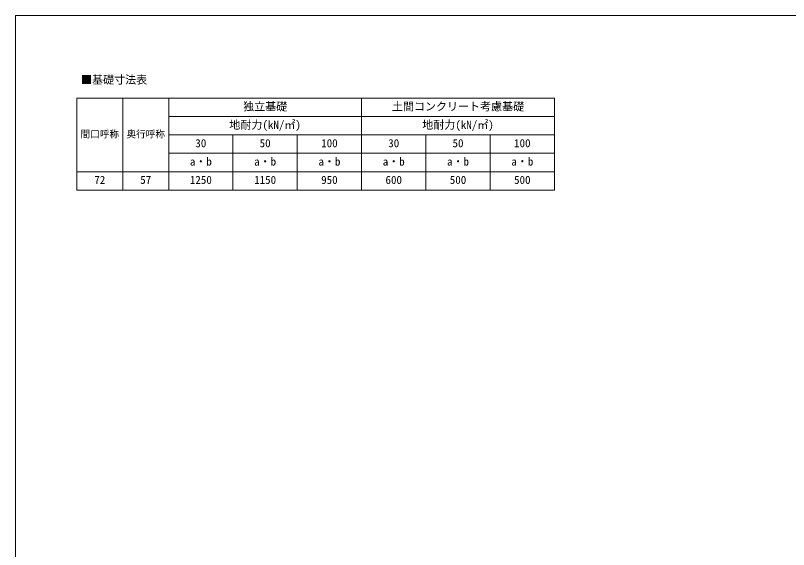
# Model space of a CAD drawing. Units: millimetres on the paper, enlarged 40 times, with parts at other scales. Extents: x -11181 to 11305, y -7804 to 7716.
# Drawn here: x -11181 to 41, y -44 to 7716 of the extents above; entities that cross this region are included whole.
import ezdxf
from ezdxf.enums import TextEntityAlignment as Align

# ---------------------------------------------------------------- set-up
doc = ezdxf.new("R2010")
doc.units = ezdxf.units.MM
doc.header["$LTSCALE"] = 40
doc.layers.add('1-0_FRAME', color=7, linetype='Continuous', lineweight=18)
doc.layers.add('F-0_240', color=7, linetype='Continuous', lineweight=9)
doc.styles.add('ＭＳ ゴシック', font='')
doc.styles.get('ＭＳ ゴシック').set_extended_font_data('MS Gothic')

msp = doc.modelspace()

# ---------------------------------------------------------------- linework, layer by layer
at = {"layer": '1-0_FRAME'}
for p, q in [((-10289.48, 6513.28), (-10289.48, 5179.95)), ((-10289.48, 6513.28), (-3356.15, 6513.28)), ((-9622.81, 6513.28), (-9622.81, 5179.95)), ((-8956.15, 6513.28), (-8956.15, 6246.61)), ((-6156.15, 6513.28), (-6156.15, 5179.95)), ((-8956.15, 6246.61), (-3356.15, 6246.61)), ((-8956.15, 5979.95), (-3356.15, 5979.95)), ((-5222.81, 5979.95), (-5222.81, 5179.95)), ((-8956.15, 5713.28), (-3356.15, 5713.28)), ((-10289.48, 5446.61), (-8956.15, 5446.61)), ((-8956.15, 5446.61), (-3356.15, 5446.61)), ((-10289.48, 5179.95), (-9622.81, 5179.95)), ((-9622.81, 5179.95), (-6156.15, 5179.95)), ((-6156.15, 5179.95), (-4289.48, 5179.95)), ((-4289.48, 5179.95), (-3356.15, 5179.95))]:
    msp.add_line(p, q, dxfattribs=at)
for points in [[(-3356.15, 6513.28), (-3356.15, 5713.28), (-3356.15, 5179.95)], [(-8956.15, 6246.61), (-8956.15, 5446.61), (-8956.15, 5179.95)], [(-8022.81, 5979.95), (-8022.81, 5713.28), (-8022.81, 5179.95)], [(-7089.48, 5979.95), (-7089.48, 5713.28), (-7089.48, 5179.95)], [(-4289.48, 5979.95), (-4289.48, 5446.61), (-4289.48, 5179.95)]]:
    msp.add_lwpolyline(points, dxfattribs=at)
at = {"layer": 'F-0_240', "color": 5}
for q in [(-11180.61, -7803.54), (10739.39, 7716.46)]:
    msp.add_line((-11180.61, 7716.46), q, dxfattribs=at)

# ---------------------------------------------------------------- texts
at = {"layer": '1-0_FRAME', "style": 'ＭＳ ゴシック'}
for s, height, p in [('■基礎寸法表', 117.3, (-10229.08, 6688.53)), ('独立基礎', 117.3, (-7876.15, 6299.95)), ('土間コンクリート考慮基礎', 117.3, (-5716.15, 6299.95)), ('地耐力(kN/㎡)', 117.3, (-8076.15, 6033.28)), ('地耐力(kN/㎡)', 117.3, (-5276.15, 6033.28)), ('間口呼称', 102.6, (-10236.15, 5909.95)), ('奥行呼称', 102.6, (-9569.48, 5909.95)), ('30', 117.3, (-8569.48, 5766.61)), ('50', 117.3, (-7636.15, 5766.61)), ('100', 117.3, (-6742.81, 5766.61)), ('30', 117.3, (-5769.48, 5766.61)), ('50', 117.3, (-4836.15, 5766.61)), ('100', 117.3, (-3942.81, 5766.61)), ('a・b', 117.3, (-8649.48, 5499.95)), ('a・b', 117.3, (-7716.15, 5499.95)), ('a・b', 117.3, (-6782.81, 5499.95)), ('a・b', 117.3, (-5849.48, 5499.95)), ('a・b', 117.3, (-4916.15, 5499.95)), ('a・b', 117.3, (-3982.81, 5499.95)), ('72', 117.3, (-10036.15, 5233.28)), ('57', 117.3, (-9369.48, 5233.28)), ('1250', 117.3, (-8649.48, 5233.28)), ('1150', 117.3, (-7716.15, 5233.28)), ('950', 117.3, (-6742.81, 5233.28)), ('600', 117.3, (-5809.48, 5233.28)), ('500', 117.3, (-4876.15, 5233.28)), ('500', 117.3, (-3942.81, 5233.28))]:
    msp.add_text(s, height=height, dxfattribs=at).set_placement(p, align=Align.BOTTOM_LEFT)

doc.saveas('drawing.dxf')
